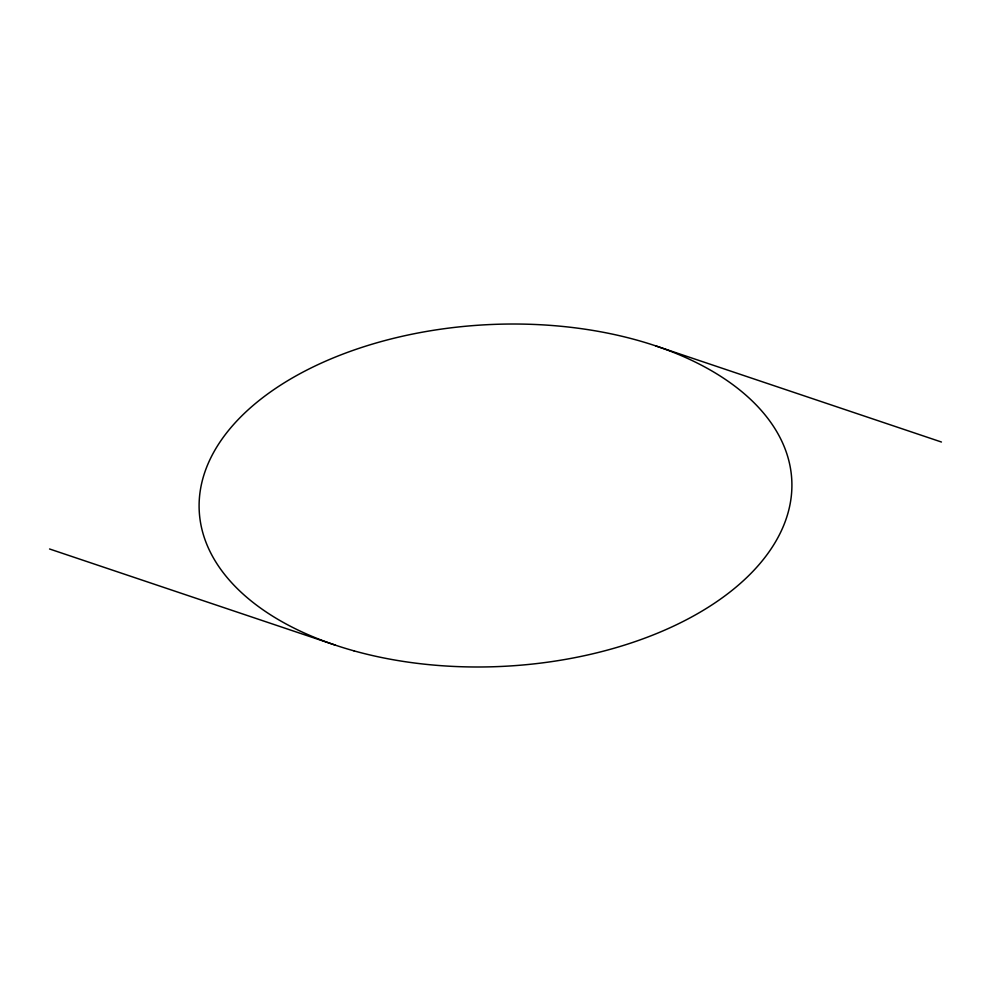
<?xml version="1.0" encoding="UTF-8"?>
<svg xmlns="http://www.w3.org/2000/svg" width="991" height="991" viewBox="0 0 991 991"><rect width="100%" height="100%" fill="white"/><g stroke="black" fill="none" stroke-linecap="round" stroke-linejoin="round"><path stroke-width="1.49" d="M655.844 345.933L941.45 442.023M49.55 548.977L335.156 645.067M353.911 650.839A296.681 171.022 -3 0 0 791.809 480.759A296.681 171.022 -3 0 0 340.768 354.914A296.681 171.022 -3 0 0 353.911 650.839"/></g></svg>
